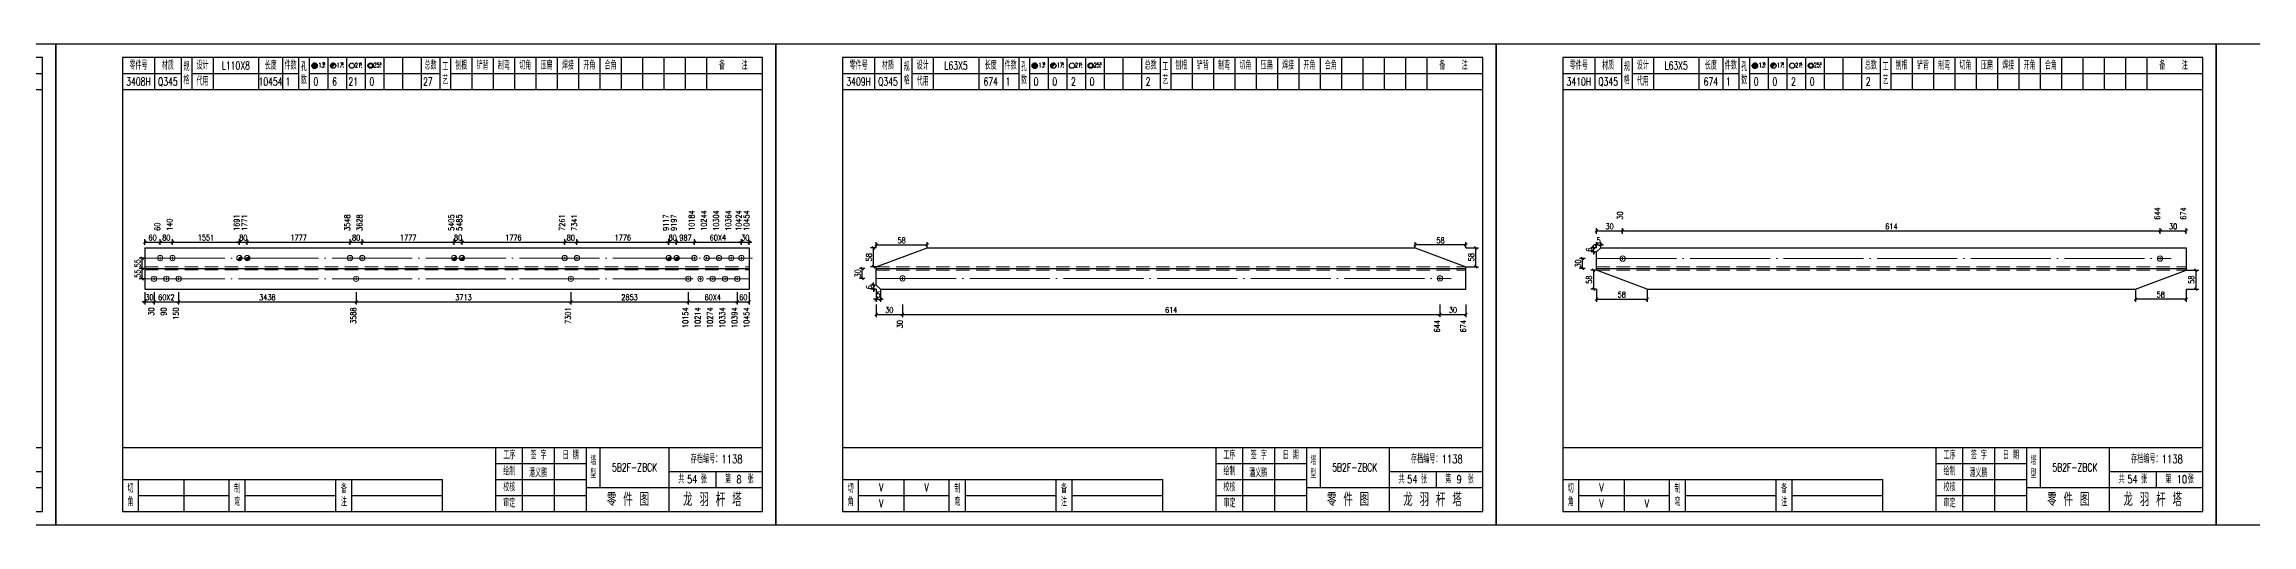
# Model space of a CAD drawing. Header units: millimetres. Extents: x 0 to 30240, y -10896 to -1348.
# Drawn here: x 1886 to 2713, y -10896 to -10716 of the extents above; entities that cross this region are included whole.
import ezdxf
from ezdxf.enums import TextEntityAlignment as Align

# ---------------------------------------------------------------- set-up
doc = ezdxf.new("R2010")
doc.units = ezdxf.units.MM
doc.header["$LTSCALE"] = 20
doc.header["$PDMODE"] = 1
doc.linetypes.add('DASHDOT2X', pattern=[1.75, 1.5, -0.125, 0, -0.125])
doc.linetypes.add('HIDDEN', pattern=[0.375, 0.25, -0.125])
for name, color, linetype, lineweight in [('1', 7, 'Continuous', 25), ('11', 3, 'Continuous', 13), ('2', 1, 'HIDDEN', 13), ('5', 1, 'Continuous', 13), ('7', 2, 'DASHDOT2X', 13)]:
    doc.layers.add(name, color=color, linetype=linetype, lineweight=lineweight)
doc.styles.get("Standard").update_dxf_attribs({"font": 'simplex', "width": 0.7, "bigfont": 'gbhzfs.shx'})
doc.styles.add('SYMBOL_TXT', font='txt.shx', dxfattribs={"width": 0.6})
doc.styles.add('TITLE_TXT', font='simplex.shx', dxfattribs={"width": 0.75, "height": 2.5, "bigfont": 'gbhzfs.shx'})
doc.dimstyles.get("Standard").update_dxf_attribs({"dimtxt": 2.1, "dimasz": 1, "dimexe": 1.05, "dimexo": 0, "dimgap": 0.63, "dimtad": 1, "dimzin": 0, "dimdsep": 46, "dimtxsty": 'standard', "dimblk": 'OBLIQUE', "dimblk1": 'OBLIQUE', "dimblk2": 'OBLIQUE', "dimcen": 0.09, "dimadec": 0, "dimazin": 0, "dimtfac": 1, "dimtdec": 1, "dimtix": 1, "dimtmove": 0, "dimatfit": 3, "dimfxl": 0, "dimtolj": 1, "dimtzin": 0, "dimarcsym": 0})
pattern_1 = [(0, (-3, 0), (0, 0.0125), [])]

# ---------------------------------------------------------------- blocks, each defined once
blk = doc.blocks.new('M12_HOLE')
h = blk.add_hatch()
h.set_pattern_fill('LINE', scale=0.1, style=0)
h.set_pattern_definition(pattern_1)
h.paths.add_polyline_path([(-5, 0, 1), (-1, 0, 1)])
at = {"color": 7}
blk.add_circle((-3, 0), 2, dxfattribs=at)
at = {"color": 7, "attachment_point": 1, "style": 'SYMBOL_TXT'}
for s, insert, char_height, width in [('13\\f??|b0|i0|c0|p54;.', (-0.1, 2.1), 3.5, 5.707), ('5', (3.7, 2.3), 1.8, 2.931)]:
    blk.add_mtext(s, dxfattribs=dict(at, insert=insert, char_height=char_height, width=width))
blk = doc.blocks.new('M16_HOLE')
h = blk.add_hatch()
h.set_pattern_fill('LINE', scale=0.1, style=0)
h.set_pattern_definition(pattern_1)
h.paths.add_polyline_path([(-1.6, 1.4, 0.668179), (-5, 0, 0.198912), (-4.4, -1.4)])
at = {"color": 7}
blk.add_circle((-3, 0), 2, dxfattribs=at)
at = {"color": 7, "attachment_point": 1, "style": 'SYMBOL_TXT'}
for s, insert, char_height, width in [('17.', (-0.4, 2.1), 3.5, 6.316), ('5', (3.6, 2.3), 1.8, 1.822)]:
    blk.add_mtext(s, dxfattribs=dict(at, insert=insert, char_height=char_height, width=width))
blk = doc.blocks.new('M20_HOLE')
at = {"color": 7}
blk.add_circle((-3, 0), 2, dxfattribs=at)
at = {"color": 7, "attachment_point": 1, "style": 'SYMBOL_TXT'}
for s, insert, char_height, width in [('21.', (-0.7, 2), 3.5, 6.074), ('5', (3.3, 2), 1.8, 1.458)]:
    blk.add_mtext(s, dxfattribs=dict(at, insert=insert, char_height=char_height, width=width))
blk = doc.blocks.new('M24_HOLE')
at = {"color": 7}
for radius in [2, 1.5]:
    blk.add_circle((-3, 0), radius, dxfattribs=at)
at = {"color": 7, "attachment_point": 1, "style": 'SYMBOL_TXT'}
for s, insert, char_height, width in [('25.', (-0.7, 2.1), 3.5, 2.429), ('5', (3.9, 2.3), 1.8, 1.944)]:
    blk.add_mtext(s, dxfattribs=dict(at, insert=insert, char_height=char_height, width=width))
blk = doc.blocks.new('JgCard')
for p, q in [((270, 180), (0, 180)), ((0, 180), (0, 0)), ((265, 175), (25, 175)), ((25, 175), (25, 5)), ((37, 175), (37, 163)), ((47, 175), (47, 163)), ((51, 175), (51, 163)), ((59, 175), (59, 163)), ((76, 175), (76, 163)), ((85, 175), (85, 163)), ((91, 175), (91, 163)), ((95, 175), (95, 163)), ((102, 175), (102, 163)), ((109, 175), (109, 163)), ((116, 175), (116, 163)), ((123, 175), (123, 163)), ((130, 175), (130, 163)), ((137, 175), (137, 163)), ((144, 175), (144, 163)), ((148, 175), (148, 163)), ((156, 175), (156, 163)), ((164, 175), (164, 163)), ((172, 175), (172, 163)), ((180, 175), (180, 163)), ((188, 175), (188, 163)), ((196, 175), (196, 163)), ((204, 175), (204, 163)), ((212, 175), (212, 163)), ((220, 175), (220, 163)), ((228, 175), (228, 163)), ((236, 175), (236, 163)), ((244, 175), (244, 163)), ((265, 5), (265, 175)), ((270, 0), (270, 180)), ((25, 169), (47, 169)), ((51, 169), (91, 169)), ((95, 169), (144, 169)), ((148, 169), (265, 169)), ((25, 163), (265, 163)), ((25, 29), (265, 29)), ((165, 5), (165, 29)), ((175, 5), (175, 29)), ((187, 5), (187, 29)), ((199, 5), (199, 29)), ((204, 29), (204, 14)), ((230, 5), (230, 29)), ((25, 17), (145, 17)), ((31, 5), (31, 17)), ((48, 17), (48, 5)), ((65, 5), (65, 17)), ((71, 5), (71, 17)), ((105, 5), (105, 17)), ((111, 5), (111, 17)), ((145, 5), (145, 17)), ((165, 23), (199, 23)), ((165, 17), (199, 17)), ((230, 20), (265, 20)), ((247.5, 20), (247.5, 14)), ((31, 11), (65, 11)), ((71, 11), (105, 11)), ((111, 11), (145, 11)), ((165, 11), (199, 11)), ((199, 14), (265, 14)), ((0, 0), (270, 0)), ((25, 5), (265, 5))]:
    blk.add_line(p, q)
blk.add_lwpolyline([(96.03, 171.99, -1), (98.03, 171.99, -1)], format="xyb", close=True)
blk.add_point((145, 96))
at = {"xscale": 0.5, "yscale": 0.5, "zscale": 0.5}
for name, p in [('M12_HOLE', (98.53, 171.99)), ('M16_HOLE', (105.5, 172)), ('M20_HOLE', (112.5, 172)), ('M24_HOLE', (119.5, 172))]:
    blk.add_blockref(name, p, dxfattribs=at)
at = {"style": 'TITLE_TXT', "width": 0.75}
for s, height, p in [('存档编号：1138', 3.076, (238.02, 23.07)), ('潘义鹏', 3, (177.45, 17.91)), ('龙 羽 杆 塔', 5, (235.17, 6.97))]:
    blk.add_text(s, height=height, dxfattribs=at).set_placement(p)
at = {"attachment_point": 5, "style": 'TITLE_TXT'}
for s, insert, char_height, width in [('长度', (80.5, 172), 3, 8), ('件数', (88, 172), 3, 6), ('总数', (140.5, 172), 3, 7), ('刨根', (152, 172), 3, 8), ('铲背', (160, 172), 3, 8), ('制弯', (168, 172), 3, 8), ('切角', (176, 172), 3, 8), ('开角', (200, 172), 3, 8), ('合角', (208, 172), 3, 8), ('备    注', (254, 172), 3, 22), ('零件号', (31, 172), 3, 15), ('材质', (42, 172), 3, 8), ('规格', (49, 169), 3, 4), ('代用', (55, 166), 3, 8), ('设计', (55, 172), 3, 8), ('孔数', (93, 169), 3, 4), ('工\\P艺', (146, 169), 3, 4), ('压扁', (184, 172), 3, 8), ('焊接', (192, 172), 3, 8), ('工序', (170, 26), 3, 10), ('签 字', (181, 26), 3, 12), ('日 期', (193, 26), 3, 12), ('塔\\P型', (201.5, 21.5), 3, 5), ('绘制', (170, 20), 3, 10), ('共    张', (238.75, 17), 3, 17.5), ('第    张', (256.25, 17), 3, 17.5), ('切\\P角', (28, 11), 3, 6), ('制\\P弯', (68, 11), 3, 6), ('备\\P注', (108, 11), 3, 6), ('校核', (170, 14), 3, 10), ('审定', (170, 8), 3, 10), ('零 件 图', (214.5, 9.5), 5, 31)]:
    blk.add_mtext(s, dxfattribs=dict(at, insert=insert, char_height=char_height, width=width))
blk = doc.blocks.new('M20')
for p, q in [((-0.5, 0), (0.5, 0)), ((0, -0.5), (0, 0.5))]:
    blk.add_line(p, q)
blk.add_circle((0, 0), 1)
blk = doc.blocks.new('M16')
for p, q in [((-0.71, -0.71), (0.71, 0.71)), ((-0.4, 0), (0.4, 0)), ((0, 0.4), (0, -0.4))]:
    blk.add_line(p, q)
blk.add_circle((0, 0), 1)
for radius in [0.8, 0.6, 0.4, 0.2]:
    blk.add_arc((0, 0), radius, 225, 45)
blk = doc.blocks.new('_Oblique')
at = {"color": 0, "linetype": 'ByBlock', "lineweight": -2}
blk.add_line((-0.5, -0.5), (0.5, 0.5), dxfattribs=at)
blk = doc.blocks.new('*D4349')
at = {"layer": '11', "color": 0, "lineweight": -2}
for p, q in [((1923.4, -10808.66), (1923.4, -10813.38)), ((1926.84, -10808.66), (1926.84, -10813.38)), ((1923.4, -10812.33), (1922.4, -10812.33)), ((1923.4, -10812.33), (1926.84, -10812.33)), ((1926.84, -10812.33), (1927.84, -10812.33))]:
    blk.add_line(p, q, dxfattribs=at)
at = {"layer": 'Defpoints', "color": 0}
for p in [(1923.4, -10808.66), (1926.84, -10808.66), (1926.84, -10812.33)]:
    blk.add_point(p, dxfattribs=at)
at = {"layer": '11', "color": 0, "lineweight": -2}
blk.add_blockref('_Oblique', (1923.4, -10812.33), dxfattribs=at)
at = {"layer": '11', "color": 0, "lineweight": -2, "rotation": 180}
blk.add_blockref('_Oblique', (1926.84, -10812.33), dxfattribs=at)
at = {"layer": '11', "color": 0, "insert": (1925.12, -10810.65), "char_height": 2.1, "attachment_point": 5}
blk.add_mtext('\\A1;30', dxfattribs=at)
blk = doc.blocks.new('*D4359')
at = {"layer": '11', "color": 0, "lineweight": -2}
for p, q in [((1958.85, -10789.97), (1957.85, -10789.97)), ((1958.85, -10791.02), (1958.85, -10788.92)), ((1958.85, -10789.97), (1961.79, -10789.97)), ((1961.79, -10791.02), (1961.79, -10788.92)), ((1961.79, -10789.97), (1962.79, -10789.97))]:
    blk.add_line(p, q, dxfattribs=at)
at = {"layer": 'Defpoints', "color": 0}
for p in [(1958.85, -10791.02), (1961.79, -10789.97), (1961.79, -10791.02)]:
    blk.add_point(p, dxfattribs=at)
at = {"layer": '11', "color": 0, "lineweight": -2}
blk.add_blockref('_Oblique', (1958.85, -10789.97), dxfattribs=at)
at = {"layer": '11', "color": 0, "lineweight": -2, "rotation": 180}
blk.add_blockref('_Oblique', (1961.79, -10789.97), dxfattribs=at)
at = {"layer": '11', "color": 0, "insert": (1960.32, -10788.29), "char_height": 2.1, "attachment_point": 5}
blk.add_mtext('\\A1;80', dxfattribs=at)
blk = doc.blocks.new('*D4363')
at = {"layer": '11', "color": 0, "lineweight": -2}
for p, q in [((2039.35, -10789.97), (2038.35, -10789.97)), ((2039.35, -10791.02), (2039.35, -10788.92)), ((2039.35, -10789.97), (2042.29, -10789.97)), ((2042.29, -10791.02), (2042.29, -10788.92)), ((2042.29, -10789.97), (2043.29, -10789.97))]:
    blk.add_line(p, q, dxfattribs=at)
at = {"layer": 'Defpoints', "color": 0}
for p in [(2039.35, -10791.02), (2042.29, -10789.97), (2042.29, -10791.02)]:
    blk.add_point(p, dxfattribs=at)
at = {"layer": '11', "color": 0, "lineweight": -2}
blk.add_blockref('_Oblique', (2039.35, -10789.97), dxfattribs=at)
at = {"layer": '11', "color": 0, "lineweight": -2, "rotation": 180}
blk.add_blockref('_Oblique', (2042.29, -10789.97), dxfattribs=at)
at = {"layer": '11', "color": 0, "insert": (2040.82, -10788.29), "char_height": 2.1, "attachment_point": 5}
blk.add_mtext('\\A1;80', dxfattribs=at)
blk = doc.blocks.new('*D4367')
at = {"layer": '11', "color": 0, "lineweight": -2}
for p, q in [((2119.81, -10789.97), (2118.81, -10789.97)), ((2119.81, -10791.02), (2119.81, -10788.92)), ((2119.81, -10789.97), (2122.75, -10789.97)), ((2122.75, -10791.02), (2122.75, -10788.92)), ((2122.75, -10789.97), (2123.75, -10789.97))]:
    blk.add_line(p, q, dxfattribs=at)
at = {"layer": 'Defpoints', "color": 0}
for p in [(2119.81, -10791.02), (2122.75, -10789.97), (2122.75, -10791.02)]:
    blk.add_point(p, dxfattribs=at)
at = {"layer": '11', "color": 0, "lineweight": -2}
blk.add_blockref('_Oblique', (2119.81, -10789.97), dxfattribs=at)
at = {"layer": '11', "color": 0, "lineweight": -2, "rotation": 180}
blk.add_blockref('_Oblique', (2122.75, -10789.97), dxfattribs=at)
at = {"layer": '11', "color": 0, "insert": (2121.28, -10788.29), "char_height": 2.1, "attachment_point": 5}
blk.add_mtext('\\A1;80', dxfattribs=at)
blk = doc.blocks.new('*D4370')
at = {"layer": '11', "color": 0, "lineweight": -2}
for p, q in [((2147.06, -10789.97), (2146.06, -10789.97)), ((2147.06, -10791.02), (2147.06, -10788.92)), ((2147.06, -10789.97), (2150, -10789.97)), ((2150, -10791.02), (2150, -10788.92)), ((2150, -10789.97), (2151, -10789.97))]:
    blk.add_line(p, q, dxfattribs=at)
at = {"layer": 'Defpoints', "color": 0}
for p in [(2147.06, -10791.02), (2150, -10789.97), (2150, -10791.02)]:
    blk.add_point(p, dxfattribs=at)
at = {"layer": '11', "color": 0, "lineweight": -2}
blk.add_blockref('_Oblique', (2147.06, -10789.97), dxfattribs=at)
at = {"layer": '11', "color": 0, "lineweight": -2, "rotation": 180}
blk.add_blockref('_Oblique', (2150, -10789.97), dxfattribs=at)
at = {"layer": '11', "color": 0, "insert": (2148.53, -10788.29), "char_height": 2.1, "attachment_point": 5}
blk.add_mtext('\\A1;30', dxfattribs=at)
blk = doc.blocks.new('*D4376')
at = {"layer": '11', "color": 0, "lineweight": -2}
for p, q in [((2197.6, -10806.13), (2195.5, -10806.13)), ((2197.6, -10807.61), (2195.5, -10807.61)), ((2196.55, -10806.13), (2196.55, -10805.13)), ((2196.55, -10806.13), (2196.55, -10807.61)), ((2196.55, -10807.61), (2196.55, -10808.61))]:
    blk.add_line(p, q, dxfattribs=at)
at = {"layer": 'Defpoints', "color": 0}
for p in [(2196.55, -10807.61), (2197.6, -10806.13), (2197.6, -10807.61)]:
    blk.add_point(p, dxfattribs=at)
at = {"layer": '11', "color": 0, "lineweight": -2}
for p, rotation in [((2196.55, -10806.13), 270), ((2196.55, -10807.61), 90)]:
    blk.add_blockref('_Oblique', p, dxfattribs=dict(at, rotation=rotation))
at = {"layer": '11', "color": 0, "insert": (2194.87, -10806.87), "char_height": 2.1, "attachment_point": 5, "rotation": 90}
blk.add_mtext('\\A1;6', dxfattribs=at)
blk = doc.blocks.new('*D4377')
at = {"layer": '11', "color": 0, "lineweight": -2}
for p, q in [((2197.6, -10807.61), (2197.6, -10812.33)), ((2199.24, -10807.61), (2199.24, -10812.33)), ((2197.6, -10811.28), (2196.6, -10811.28)), ((2197.6, -10811.28), (2199.24, -10811.28)), ((2199.24, -10811.28), (2200.24, -10811.28))]:
    blk.add_line(p, q, dxfattribs=at)
at = {"layer": 'Defpoints', "color": 0}
for p in [(2197.6, -10807.61), (2199.24, -10807.61), (2199.24, -10811.28)]:
    blk.add_point(p, dxfattribs=at)
at = {"layer": '11', "color": 0, "lineweight": -2}
blk.add_blockref('_Oblique', (2197.6, -10811.28), dxfattribs=at)
at = {"layer": '11', "color": 0, "lineweight": -2, "rotation": 180}
blk.add_blockref('_Oblique', (2199.24, -10811.28), dxfattribs=at)
at = {"layer": '11', "color": 0, "insert": (2198.42, -10809.6), "char_height": 2.1, "attachment_point": 5}
blk.add_mtext('\\A1;5', dxfattribs=at)
blk = doc.blocks.new('*D4381')
at = {"layer": '11', "color": 0, "lineweight": -2}
for p, q in [((2399.67, -10792.07), (2399.67, -10789.97)), ((2418.7, -10791.02), (2399.67, -10791.02)), ((2418.7, -10792.07), (2418.7, -10789.97))]:
    blk.add_line(p, q, dxfattribs=at)
at = {"layer": 'Defpoints', "color": 0}
for p in [(2399.67, -10791.02), (2399.67, -10792.07), (2418.7, -10792.07)]:
    blk.add_point(p, dxfattribs=at)
at = {"layer": '11', "color": 0, "lineweight": -2, "rotation": 180}
blk.add_blockref('_Oblique', (2399.67, -10791.02), dxfattribs=at)
at = {"layer": '11', "color": 0, "lineweight": -2}
blk.add_blockref('_Oblique', (2418.7, -10791.02), dxfattribs=at)
at = {"layer": '11', "color": 0, "insert": (2409.18, -10789.34), "char_height": 2.1, "attachment_point": 5}
blk.add_mtext('\\A1;58', dxfattribs=at)
blk = doc.blocks.new('*D4386')
at = {"layer": '11', "color": 0, "lineweight": -2}
for p, q in [((2467.6, -10800.45), (2465.5, -10800.45)), ((2466.55, -10800.45), (2466.55, -10807.61)), ((2467.6, -10807.61), (2465.5, -10807.61))]:
    blk.add_line(p, q, dxfattribs=at)
at = {"layer": 'Defpoints', "color": 0}
for p in [(2467.6, -10800.45), (2466.55, -10807.61), (2467.6, -10807.61)]:
    blk.add_point(p, dxfattribs=at)
at = {"layer": '11', "color": 0, "lineweight": -2}
for p, rotation in [((2466.55, -10800.45), 90), ((2466.55, -10807.61), 270)]:
    blk.add_blockref('_Oblique', p, dxfattribs=dict(at, rotation=rotation))
at = {"layer": '11', "color": 0, "insert": (2464.87, -10804.03), "char_height": 2.1, "attachment_point": 5, "rotation": 90}
blk.add_mtext('\\A1;58', dxfattribs=at)
blk = doc.blocks.new('*D4388')
at = {"layer": '11', "color": 0, "lineweight": -2}
for p, q in [((2467.6, -10792.07), (2465.5, -10792.07)), ((2466.55, -10792.07), (2466.55, -10791.07)), ((2466.55, -10793.55), (2466.55, -10792.07)), ((2467.6, -10793.55), (2465.5, -10793.55)), ((2466.55, -10793.55), (2466.55, -10794.55))]:
    blk.add_line(p, q, dxfattribs=at)
at = {"layer": 'Defpoints', "color": 0}
for p in [(2466.55, -10792.07), (2467.6, -10792.07), (2467.6, -10793.55)]:
    blk.add_point(p, dxfattribs=at)
at = {"layer": '11', "color": 0, "lineweight": -2}
for p, rotation in [((2466.55, -10792.07), 270), ((2466.55, -10793.55), 90)]:
    blk.add_blockref('_Oblique', p, dxfattribs=dict(at, rotation=rotation))
at = {"layer": '11', "color": 0, "insert": (2464.87, -10792.81), "char_height": 2.1, "attachment_point": 5, "rotation": 90}
blk.add_mtext('\\A1;6', dxfattribs=at)
blk = doc.blocks.new('*D4389')
at = {"layer": '11', "color": 0, "lineweight": -2}
for p, q in [((2467.6, -10791.02), (2466.6, -10791.02)), ((2467.6, -10792.07), (2467.6, -10789.97)), ((2467.6, -10791.02), (2469.24, -10791.02)), ((2469.24, -10792.07), (2469.24, -10789.97)), ((2469.24, -10791.02), (2470.24, -10791.02))]:
    blk.add_line(p, q, dxfattribs=at)
at = {"layer": 'Defpoints', "color": 0}
for p in [(2467.6, -10792.07), (2469.24, -10791.02), (2469.24, -10792.07)]:
    blk.add_point(p, dxfattribs=at)
at = {"layer": '11', "color": 0, "lineweight": -2}
blk.add_blockref('_Oblique', (2467.6, -10791.02), dxfattribs=at)
at = {"layer": '11', "color": 0, "lineweight": -2, "rotation": 180}
blk.add_blockref('_Oblique', (2469.24, -10791.02), dxfattribs=at)
at = {"layer": '11', "color": 0, "insert": (2468.42, -10789.34), "char_height": 2.1, "attachment_point": 5}
blk.add_mtext('\\A1;5', dxfattribs=at)
blk = doc.blocks.new('*D4390')
at = {"layer": '11', "color": 0, "lineweight": -2}
for p, q in [((2688.7, -10800.45), (2693.43, -10800.45)), ((2692.38, -10800.45), (2692.38, -10807.61)), ((2688.7, -10807.61), (2693.43, -10807.61))]:
    blk.add_line(p, q, dxfattribs=at)
at = {"layer": 'Defpoints', "color": 0}
for p in [(2688.7, -10800.45), (2688.7, -10807.61), (2692.38, -10807.61)]:
    blk.add_point(p, dxfattribs=at)
at = {"layer": '11', "color": 0, "lineweight": -2}
for p, rotation in [((2692.38, -10800.45), 90), ((2692.38, -10807.61), 270)]:
    blk.add_blockref('_Oblique', p, dxfattribs=dict(at, rotation=rotation))
at = {"layer": '11', "color": 0, "insert": (2690.7, -10804.03), "char_height": 2.1, "attachment_point": 5, "rotation": 90}
blk.add_mtext('\\A1;58', dxfattribs=at)
blk = doc.blocks.new('*D4391')
at = {"layer": '11', "color": 0, "lineweight": -2}
for p, q in [((2669.67, -10807.61), (2669.67, -10812.33)), ((2688.7, -10807.61), (2688.7, -10812.33)), ((2688.7, -10811.28), (2669.67, -10811.28))]:
    blk.add_line(p, q, dxfattribs=at)
at = {"layer": 'Defpoints', "color": 0}
for p in [(2669.67, -10807.61), (2688.7, -10807.61), (2669.67, -10811.28)]:
    blk.add_point(p, dxfattribs=at)
at = {"layer": '11', "color": 0, "lineweight": -2, "rotation": 180}
blk.add_blockref('_Oblique', (2669.67, -10811.28), dxfattribs=at)
at = {"layer": '11', "color": 0, "lineweight": -2}
blk.add_blockref('_Oblique', (2688.7, -10811.28), dxfattribs=at)
at = {"layer": '11', "color": 0, "insert": (2679.18, -10809.6), "char_height": 2.1, "attachment_point": 5}
blk.add_mtext('\\A1;58', dxfattribs=at)

msp = doc.modelspace()

# ---------------------------------------------------------------- linework, layer by layer
at = {"layer": '1'}
for p, q in [((1923.4, -10792.066), (1923.4, -10807.606)), ((1923.4, -10792.066), (2150, -10792.066)), ((2150, -10792.066), (2150, -10807.606)), ((2197.6, -10799.219), (2216.634, -10792.066)), ((2216.634, -10792.066), (2399.666, -10792.066)), ((2399.666, -10792.066), (2418.7, -10799.219)), ((2467.6, -10793.546), (2469.241, -10792.066)), ((2469.241, -10792.066), (2688.7, -10792.066)), ((2688.7, -10792.066), (2688.7, -10799.836)), ((1923.4, -10799.836), (2150, -10799.836)), ((2197.6, -10799.836), (2197.6, -10799.219)), ((2197.6, -10806.126), (2197.6, -10799.836)), ((2197.6, -10799.836), (2418.7, -10799.836)), ((2418.7, -10799.836), (2418.7, -10799.219)), ((2418.7, -10807.606), (2418.7, -10799.836)), ((2467.6, -10799.836), (2467.6, -10793.546)), ((2467.6, -10800.453), (2467.6, -10799.836)), ((2467.6, -10799.836), (2688.7, -10799.836)), ((2486.634, -10807.606), (2467.6, -10800.453)), ((2669.666, -10807.606), (2688.7, -10800.453)), ((2688.7, -10799.836), (2688.7, -10800.453)), ((1923.4, -10807.606), (2150, -10807.606)), ((2199.241, -10807.606), (2197.6, -10806.126)), ((2199.241, -10807.606), (2418.7, -10807.606)), ((2486.634, -10807.606), (2669.666, -10807.606))]:
    msp.add_line(p, q, dxfattribs=at)
at = {"layer": '2'}
for p, q in [((1923.4, -10799.271), (2150, -10799.271)), ((1923.4, -10800.401), (2150, -10800.401)), ((2197.6, -10799.219), (2418.7, -10799.219)), ((2197.6, -10800.453), (2418.7, -10800.453)), ((2467.6, -10799.219), (2688.7, -10799.219)), ((2467.6, -10800.453), (2688.7, -10800.453))]:
    msp.add_line(p, q, dxfattribs=at)
at = {"layer": '7'}
for p, q in [((1923.4, -10795.951), (2151.26, -10795.951)), ((2467.6, -10796.136), (2683.14, -10796.136)), ((1923.4, -10803.721), (2149.71, -10803.721)), ((2197.6, -10803.536), (2413.14, -10803.536))]:
    msp.add_line(p, q, dxfattribs=at)

# ---------------------------------------------------------------- block references
at = {"layer": '1'}
for p in [(1620, -10895.836), (1890, -10895.836), (2160, -10895.836), (2430, -10895.836), (2700, -10895.836)]:
    msp.add_blockref('JgCard', p, dxfattribs=at)
at = {"layer": '5'}
for name, p in [('M20', (1929.14, -10795.951)), ('M20', (1933.74, -10795.951)), ('M16', (1958.848, -10795.951)), ('M16', (1961.788, -10795.951)), ('M20', (2000.306, -10795.951)), ('M20', (2004.906, -10795.951)), ('M16', (2039.352, -10795.951)), ('M16', (2042.292, -10795.951)), ('M20', (2080.789, -10795.951)), ('M20', (2085.389, -10795.951)), ('M16', (2119.813, -10795.951)), ('M16', (2122.753, -10795.951)), ('M20', (2129.41, -10795.951)), ('M20', (2134.01, -10795.951)), ('M20', (2138.61, -10795.951)), ('M20', (2143.21, -10795.951)), ('M20', (2147.06, -10795.951)), ('M20', (2477.445, -10796.136)), ('M20', (2678.94, -10796.136)), ('M20', (1926.84, -10803.721)), ('M20', (1931.44, -10803.721)), ('M20', (1936.04, -10803.721)), ('M20', (2002.606, -10803.721)), ('M20', (2083.089, -10803.721)), ('M20', (2127.11, -10803.721)), ('M20', (2131.71, -10803.721)), ('M20', (2136.31, -10803.721)), ('M20', (2140.91, -10803.721)), ('M20', (2145.51, -10803.721)), ('M20', (2207.445, -10803.536)), ('M20', (2408.94, -10803.536))]:
    msp.add_blockref(name, p, dxfattribs=at)

# ---------------------------------------------------------------- texts
at = {"style": 'TITLE_TXT', "width": 0.75}
for s, p in [('54', (2126.667, -10880.296)), ('8', (2145.194, -10880.299)), ('54', (2396.667, -10880.296)), ('9', (2415.194, -10880.299)), ('54', (2666.667, -10880.296)), ('10', (2685.194, -10880.299))]:
    msp.add_text(s, height=3, dxfattribs=at).set_placement(p)
at = {"layer": '1', "width": 0.7}
for s, p in [('L110X8', (1957.5, -10723.836)), ('L63X5', (2227.5, -10723.836)), ('L63X5', (2497.5, -10723.836)), ('3408H', (1921, -10729.836)), ('Q345', (1932, -10729.836)), ('10454', (1970.5, -10729.836)), ('1', (1977, -10729.836)), ('0', (1987.5, -10729.836)), ('6', (1994.5, -10729.836)), ('21', (2001.5, -10729.836)), ('0', (2008.5, -10729.836)), ('27', (2029.5, -10729.836)), ('3409H', (2191, -10729.836)), ('Q345', (2202, -10729.836)), ('674', (2240.5, -10729.836)), ('1', (2247, -10729.836)), ('0', (2257.5, -10729.836)), ('0', (2264.5, -10729.836)), ('2', (2271.5, -10729.836)), ('0', (2278.5, -10729.836)), ('2', (2299.5, -10729.836)), ('3410H', (2461, -10729.836)), ('Q345', (2472, -10729.836)), ('674', (2510.5, -10729.836)), ('1', (2517, -10729.836)), ('0', (2527.5, -10729.836)), ('0', (2534.5, -10729.836)), ('2', (2541.5, -10729.836)), ('0', (2548.5, -10729.836)), ('2', (2569.5, -10729.836)), ('V', (2199.5, -10881.836)), ('V', (2216.5, -10881.836)), ('V', (2469.5, -10881.836)), ('V', (2199.5, -10887.836)), ('V', (2469.5, -10887.836)), ('V', (2486.5, -10887.836))]:
    msp.add_text(s, height=3, dxfattribs=at).set_placement(p, align=Align.MIDDLE_CENTER)
for s, p in [('60', (1929.14, -10785.766)), ('140', (1933.74, -10785.766)), ('1691', (1958.848, -10785.766)), ('1771', (1961.788, -10785.766)), ('3548', (2000.306, -10785.766)), ('3628', (2004.906, -10785.766)), ('5405', (2039.352, -10785.766)), ('5485', (2042.292, -10785.766)), ('7261', (2080.789, -10785.766)), ('7341', (2085.389, -10785.766)), ('9117', (2119.813, -10785.766)), ('9197', (2122.753, -10785.766)), ('10184', (2129.41, -10785.766)), ('10244', (2134.01, -10785.766)), ('10304', (2138.61, -10785.766)), ('10364', (2143.21, -10785.766)), ('10424', (2147.06, -10785.766)), ('10454', (2150, -10785.766)), ('30', (2477.48, -10781.566)), ('644', (2678.922, -10781.566)), ('674', (2688.7, -10781.566))]:
    msp.add_text(s, height=2.1, rotation=90, dxfattribs=at).set_placement(p)
for s, p in [('30', (1926.84, -10814.431)), ('90', (1931.44, -10814.431)), ('150', (1936.04, -10814.431)), ('3588', (2002.606, -10814.431)), ('7301', (2083.089, -10814.431)), ('10154', (2127.11, -10814.431)), ('10214', (2131.71, -10814.431)), ('10274', (2136.31, -10814.431)), ('10334', (2140.91, -10814.431)), ('10394', (2145.51, -10814.431)), ('10454', (2150, -10814.431)), ('30', (2207.48, -10819.156)), ('644', (2408.922, -10819.156)), ('674', (2418.7, -10819.156))]:
    msp.add_text(s, height=2.1, rotation=90, dxfattribs=at).set_placement(p, align=Align.RIGHT)
at = {"layer": '1', "char_height": 3, "width": 26, "attachment_point": 5}
for insert in [(2107, -10874.336), (2377, -10874.336), (2647, -10874.336)]:
    msp.add_mtext('5B2F-ZBCK', dxfattribs=dict(at, insert=insert))

# ---------------------------------------------------------------- dimensions: what is measured, and where the dimension line sits
at = {"layer": '1'}
for base, p1, p2, text in [((1922.35, -10795.951), (1923.35, -10799.836), (1923.35, -10795.951), '55'), ((1922.35, -10799.836), (1923.35, -10803.721), (1923.35, -10799.836), '55'), ((2192.35, -10799.836), (2193.35, -10803.536), (2193.35, -10799.836), '30'), ((2462.35, -10796.136), (2463.35, -10799.836), (2463.35, -10796.136), '30')]:
    msp.add_linear_dim(base=base, p1=p1, p2=p2, angle=90, text=text, dimstyle='standard', dxfattribs=at).render()
at = {"layer": '11'}
for base, p1, p2, text in [((2477.445, -10785.766), (2467.6, -10786.816), (2477.445, -10786.816), '30'), ((2678.94, -10785.766), (2477.445, -10786.816), (2678.94, -10786.816), '614'), ((2688.7, -10785.766), (2678.94, -10786.816), (2688.7, -10786.816), '30'), ((1929.14, -10789.966), (1923.4, -10791.016), (1929.14, -10791.016), '60'), ((1933.74, -10789.966), (1929.14, -10791.016), (1933.74, -10791.016), '80'), ((1958.848, -10789.966), (1933.74, -10791.016), (1958.848, -10791.016), '1551'), ((2000.306, -10789.966), (1961.788, -10791.016), (2000.306, -10791.016), '1777'), ((2004.906, -10789.966), (2000.306, -10791.016), (2004.906, -10791.016), '80'), ((2039.352, -10789.966), (2004.906, -10791.016), (2039.352, -10791.016), '1777'), ((2080.789, -10789.966), (2042.292, -10791.016), (2080.789, -10791.016), '1776'), ((2085.389, -10789.966), (2080.789, -10791.016), (2085.389, -10791.016), '80'), ((2119.813, -10789.966), (2085.389, -10791.016), (2119.813, -10791.016), '1776'), ((2129.41, -10789.966), (2122.753, -10791.016), (2129.41, -10791.016), '987'), ((2147.06, -10789.966), (2129.41, -10791.016), (2147.06, -10791.016), '60X4'), ((2216.634, -10791.016), (2197.6, -10792.066), (2216.634, -10792.066), '58'), ((1936.04, -10812.331), (1926.84, -10808.656), (1936.04, -10808.656), '60X2'), ((2002.606, -10812.331), (1936.04, -10808.656), (2002.606, -10808.656), '3438'), ((2083.089, -10812.331), (2002.606, -10808.656), (2083.089, -10808.656), '3713'), ((2127.11, -10812.331), (2083.089, -10808.656), (2127.11, -10808.656), '2853'), ((2145.51, -10812.331), (2127.11, -10808.656), (2145.51, -10808.656), '60X4'), ((2150, -10812.331), (2145.51, -10808.656), (2150, -10808.656), '60'), ((2486.634, -10811.281), (2467.6, -10807.606), (2486.634, -10807.606), '58'), ((2207.445, -10817.056), (2197.6, -10813.381), (2207.445, -10813.381), '30'), ((2408.94, -10817.056), (2207.445, -10813.381), (2408.94, -10813.381), '614'), ((2418.7, -10817.056), (2408.94, -10813.381), (2418.7, -10813.381), '30')]:
    msp.add_linear_dim(base=base, p1=p1, p2=p2, text=text, dimstyle='standard', dxfattribs=at).render()
for base, p1, p2, text, picture, middle in [((1961.788, -10789.966), (1958.848, -10791.016), (1961.788, -10791.016), '80', '*D4359', (1960.318, -10788.286)), ((2042.292, -10789.966), (2039.352, -10791.016), (2042.292, -10791.016), '80', '*D4363', (2040.822, -10788.286)), ((2122.753, -10789.966), (2119.813, -10791.016), (2122.753, -10791.016), '80', '*D4367', (2121.283, -10788.286)), ((2150, -10789.966), (2147.06, -10791.016), (2150, -10791.016), '30', '*D4370', (2148.53, -10788.286)), ((2399.666, -10791.016), (2418.7, -10792.066), (2399.666, -10792.066), '58', '*D4381', (2409.183, -10789.336)), ((2469.241, -10791.016), (2467.6, -10792.066), (2469.241, -10792.066), '5', '*D4389', (2468.42, -10789.336)), ((1926.84, -10812.331), (1923.4, -10808.656), (1926.84, -10808.656), '30', '*D4349', (1925.12, -10810.651)), ((2199.241, -10811.281), (2197.6, -10807.606), (2199.241, -10807.606), '5', '*D4377', (2198.42, -10809.601)), ((2669.666, -10811.281), (2688.7, -10807.606), (2669.666, -10807.606), '58', '*D4391', (2679.183, -10809.601))]:
    dim = msp.add_linear_dim(base=base, p1=p1, p2=p2, text=text, dimstyle='standard', dxfattribs=at)
    dim.commit()
    dim.dimension.update_dxf_attribs({"geometry": picture, "text_midpoint": middle})
for base, p1, p2 in [((2196.55, -10792.066), (2197.6, -10799.219), (2197.6, -10792.066)), ((2422.375, -10792.066), (2418.7, -10799.219), (2418.7, -10792.066))]:
    msp.add_linear_dim(base=base, p1=p1, p2=p2, angle=90, text='58', dimstyle='standard', dxfattribs=at).render()
for base, p1, p2, text, picture, middle in [((2466.55, -10792.066), (2467.6, -10793.546), (2467.6, -10792.066), '6', '*D4388', (2464.87, -10792.806)), ((2466.55, -10807.606), (2467.6, -10800.453), (2467.6, -10807.606), '58', '*D4386', (2464.87, -10804.029)), ((2692.375, -10807.606), (2688.7, -10800.453), (2688.7, -10807.606), '58', '*D4390', (2690.695, -10804.029)), ((2196.55, -10807.606), (2197.6, -10806.126), (2197.6, -10807.606), '6', '*D4376', (2194.87, -10806.866))]:
    dim = msp.add_linear_dim(base=base, p1=p1, p2=p2, angle=90, text=text, dimstyle='standard', dxfattribs=at)
    dim.commit()
    dim.dimension.update_dxf_attribs({"geometry": picture, "text_midpoint": middle})

doc.saveas('drawing.dxf')
